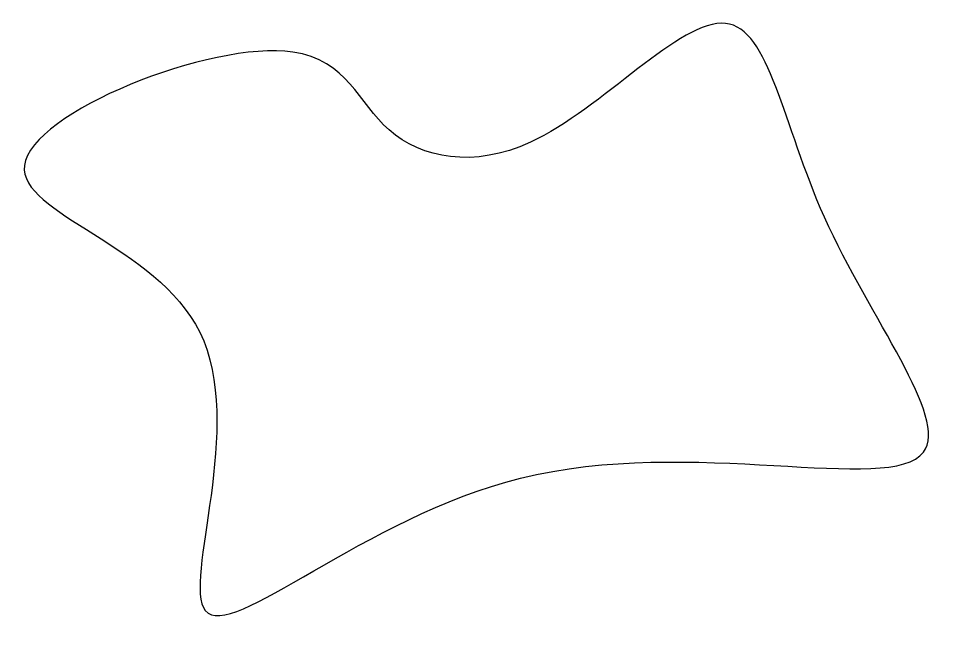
# Model space of a CAD drawing. Extents: x -78 to 99, y -59 to 60.
import ezdxf

# ---------------------------------------------------------------- set-up
doc = ezdxf.new("R2010")
doc.units = 0
doc.layers.add('MODELSKETCH_VISIBLE', color=7, linetype='CONTINUOUS')

msp = doc.modelspace()

# ---------------------------------------------------------------- linework, layer by layer
at = {"layer": 'MODELSKETCH_VISIBLE'}
msp.add_open_spline([(-7.38, 38.55), (-1.23, 33.07), (21.53, 28.9), (62.71, 76.63), (70.31, 20.03), (118.56, -40.18), (15.2, -9.33), (-60.31, -80.75), (-23.41, 10.06), (-106.96, 29.26), (-19.09, 64.63), (-13.11, 43.65), (-7.38, 38.55)], degree=3, knots=[0, 0, 0, 0, 0.075986, 0.172392, 0.266509, 0.368344, 0.496515, 0.614471, 0.720943, 0.820142, 0.929057, 1, 1, 1, 1], dxfattribs=at)

doc.saveas('drawing.dxf')
